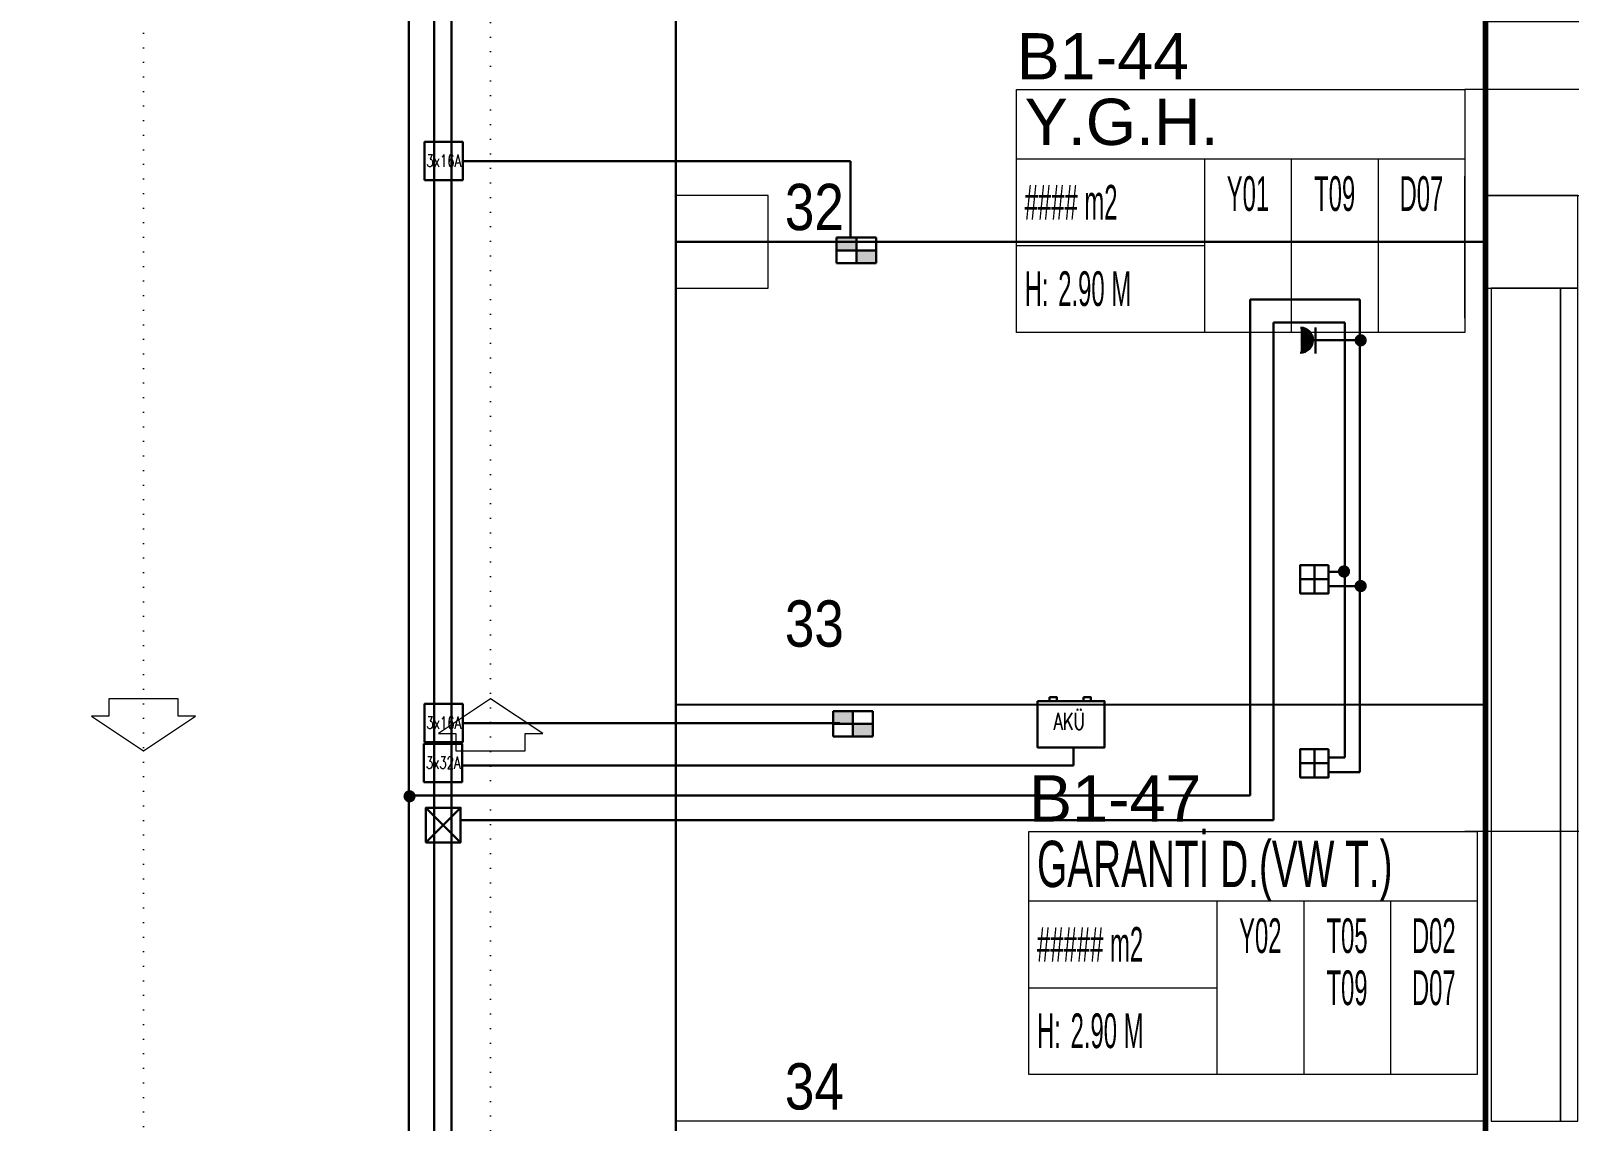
# Model space of a CAD drawing. Header units: metres. Extents: x -13194 to 152406, y -4219 to 19791.
# Drawn here: x 58558 to 59888, y 1680 to 2622 of the extents above; entities that cross this region are included whole.
import ezdxf
from ezdxf.enums import TextEntityAlignment as Align

# ---------------------------------------------------------------- set-up
doc = ezdxf.new("R2010")
doc.units = ezdxf.units.M
doc.header["$LTSCALE"] = 100
doc.header["$MEASUREMENT"] = 0
doc.linetypes.add('DOT2', pattern=[0.125, 0, -0.125])
doc.linetypes.add('HIDDEN', pattern=[0.375, 0.25, -0.125])
doc.layers.get('0').update_dxf_attribs({"color": 9, "lineweight": 9})
for name, color, linetype, lineweight in [('00', 9, 'Continuous', 9), ('01', 9, 'Continuous', 9), ('05', 9, 'Continuous', 9), ('06D', 9, 'Continuous', 9), ('20', 9, 'DOT2', 9), ('21', 9, 'Continuous', 9), ('21_mahal200', 9, 'Continuous', 9), ('30', 41, 'Continuous', 9), ('E-BUSBAR', 7, 'Continuous', 30), ('E-DUVARA MONTE PRİZ KUTUSU', 7, 'Continuous', 30), ('E-EKİPMAN PANOSU', 7, 'Continuous', 30), ('E-KABLO', 7, 'Continuous', 30), ('E-KOMBİNE ETANŞ PRİZ (2x1 FAZ+4x3 FAZ)', 7, 'Continuous', 30), ('E-LINYE', 7, 'Continuous', 30), ('E-UPS PRİZ', 7, 'Continuous', 30)]:
    doc.layers.add(name, color=color, linetype=linetype, lineweight=lineweight)
doc.styles.add('Arial', font='arial.ttf', dxfattribs={"height": 2.5})
doc.styles.add('E-YAZI', font='txttw.shx')
doc.styles.add('MuuM_TEXT-STANDART', font='ARIALN.TTF')
doc.dimstyles.new('MuuM_DIM200', dxfattribs={"dimscale": 20, "dimtxt": 2, "dimasz": 1, "dimexe": 1, "dimexo": 1, "dimgap": 1, "dimtad": 1, "dimdec": 1, "dimrnd": 0.5, "dimdsep": 46, "dimtxsty": 'MuuM_TEXT-STANDART', "dimblk": 'ARCHTICK', "dimcen": 0, "dimdle": 0.15, "dimclrd": 256, "dimclre": 256, "dimclrt": 256, "dimadec": 0, "dimazin": 0, "dimtfac": 5, "dimtdec": 1, "dimtix": 1, "dimtmove": 2, "dimatfit": 3, "dimldrblk": 'DOT', "dimfxl": 3, "dimfxlon": 1, "dimtolj": 1, "dimlwd": -1, "dimlwe": -1, "dimarcsym": 0})

# ---------------------------------------------------------------- blocks, each defined once
blk = doc.blocks.new('10_DUVARA MONTE PRİZ KUTUSU')
at = {"layer": 'E-DUVARA MONTE PRİZ KUTUSU', "color": 4}
for p, q in [((24.5, 0), (-24.5, 0)), ((0, 24.5), (0, -24.5))]:
    blk.add_line(p, q, dxfattribs=at)
blk.add_lwpolyline([(-24.5, -24.5), (24.5, -24.5), (24.5, 24.5), (-24.5, 24.5)], close=True, dxfattribs=at)
blk = doc.blocks.new('100_UPS PRİZ')
at = {"layer": 'E-UPS PRİZ', "color": 4}
for p, q in [((-1.22, 2.14), (1.28, 2.14)), ((0, 2.4), (0, 0))]:
    blk.add_line(p, q, dxfattribs=at)
at = {"layer": 'E-UPS PRİZ', "color": 4, "const_width": 1.2}
blk.add_lwpolyline([(-0.6, 3.58, 0.97398), (0.6, 3.58, 0.97398)], format="xyb", dxfattribs=at)
at = {"layer": 'E-UPS PRİZ', "color": 4}
blk.add_arc((0, 3.6), 1.2, 180.7551, 0.7551, dxfattribs=at)
blk = doc.blocks.new('E-3X16A BUSBAR CIKIS KUTUSU')
at = {"layer": 'E-BUSBAR', "color": 30}
blk.add_line((-83, 162), (82, 162), dxfattribs=at)
blk.add_line((-83, 162), (82, 162), dxfattribs=at)
at = {"layer": 'E-BUSBAR', "color": 6}
blk.add_lwpolyline([(-166, -168), (164, -168), (164, 162), (-166, 162)], close=True, dxfattribs=at)
at = {"layer": 'E-BUSBAR', "color": 6, "style": 'E-YAZI', "width": 0.7}
blk.add_text('3x16A', height=105, dxfattribs=at).set_placement((0, 0), align=Align.MIDDLE)
blk = doc.blocks.new('100_EKİPMAN PANOSU')
at = {"layer": 'E-EKİPMAN PANOSU', "color": 4}
for p, q in [((-3.07, 3.95), (3.07, 3.95)), ((-3.07, 0), (-3.07, 3.95)), ((0, 3.95), (0, 0)), ((3.07, 3.95), (3.07, 0)), ((-3.07, 1.97), (3.07, 1.97)), ((3.07, 0), (-3.07, 0))]:
    blk.add_line(p, q, dxfattribs=at)
for points in [[(0, 3.95), (3.07, 3.95), (0, 1.97), (3.07, 1.97)], [(-3.07, 1.97), (0, 1.97), (-3.07, 0), (0, 0)]]:
    blk.add_solid(points, dxfattribs=at)
blk = doc.blocks.new('E-3X32A BUSBAR CIKIS KUTUSU')
at = {"layer": 'E-BUSBAR', "color": 2}
blk.add_line((-83, 162), (82, 162), dxfattribs=at)
blk.add_line((-83, 162), (82, 162), dxfattribs=at)
blk.add_lwpolyline([(-166, -168), (164, -168), (164, 162), (-166, 162)], close=True, dxfattribs=at)
at = {"layer": 'E-BUSBAR', "color": 2, "style": 'E-YAZI', "width": 0.7}
blk.add_text('3x32A', height=105, dxfattribs=at).set_placement((0, 0), align=Align.MIDDLE)
blk = doc.blocks.new('E-AKU SARJ VE ENERJI UNITESI')
at = {"layer": 'E-KOMBİNE ETANŞ PRİZ (2x1 FAZ+4x3 FAZ)', "color": 2}
for points in [[(-186, 434), (-122, 434), (-122, 399), (-186, 399)], [(108, 434), (172, 434), (172, 399), (108, 399)], [(-290, 399), (290, 399), (290, 0), (-290, 0)]]:
    blk.add_lwpolyline(points, close=True, dxfattribs=at)
at = {"layer": 'E-KOMBİNE ETANŞ PRİZ (2x1 FAZ+4x3 FAZ)', "color": 2, "style": 'E-YAZI', "width": 0.7}
blk.add_text('AKÜ', height=147, dxfattribs=at).set_placement((-16, 243), align=Align.MIDDLE)
blk = doc.blocks.new('BUSBAR ÇIKIŞ')
at = {"layer": 'E-BUSBAR'}
for p, q in [((-15, 30), (15, 0)), ((-15, 0), (15, 30))]:
    blk.add_line(p, q, dxfattribs=at)
at = {"layer": 'E-BUSBAR', "color": 5}
blk.add_line((-7.5, 30), (7.5, 30), dxfattribs=at)
blk.add_line((-7.5, 30), (7.5, 30), dxfattribs=at)
blk.add_lwpolyline([(-15, 0), (15, 0), (15, 30), (-15, 30)], close=True, dxfattribs=at)
blk = doc.blocks.new('p-kolon_80x80')
blk.add_lwpolyline([(-40, -40), (40, -40), (40, 40), (-40, 40)], close=True)
blk = doc.blocks.new('1.bod.mimari.elk')
at = {"layer": '01'}
for p in [(3000, -6190), (3700, -6190)]:
    blk.add_blockref('p-kolon_80x80', p, dxfattribs=at)
blk = doc.blocks.new('p-b1 tavan lejant')
at = {"layer": '30'}
for points in [[(58960, -24185), (57640, -24185), (57640, -18610), (59725, -18610), (59725, -20120), (59660, -20120), (59660, -21000), (59725, -21000), (59725, -21720), (59660, -21720), (59660, -23320), (58960, -23320)], [(59660, -22520), (60090, -22520), (60090, -22370), (59660, -22370)]]:
    blk.add_lwpolyline(points, close=True, dxfattribs=at)
blk = doc.blocks.new('p-birim')
blk.add_lwpolyline([(0, 0), (1, 0), (1, 1), (0, 1)], close=True)
blk = doc.blocks.new('p-işyeri')
at = {"color": 0, "const_width": 2}
blk.add_lwpolyline([(200, 0), (200, 700), (-200, 700), (-200, 0)], close=True, dxfattribs=at)
blk = doc.blocks.new('0_arrow1')
at = {"linetype": 'ByBlock', "lineweight": -2}
blk.add_lwpolyline([(15, -22.5), (-15, -22.5), (-15, -15), (-22.5, -15), (0, 0), (22.5, -15), (15, -15)], close=True, dxfattribs=at)
blk.add_point((0, 0))
blk = doc.blocks.new('0_roomno2')
blk.add_lwpolyline([(19.375, -10.5), (0, -10.5), (0, 0), (19.375, 0)], close=True)
for points in [[(0, -3), (19.375, -3)], [(8.125, -3), (8.125, -10.5)], [(11.875, -3), (11.875, -10.5)], [(15.625, -3), (15.625, -10.5)], [(0, -6.75), (8.125, -6.75)]]:
    blk.add_lwpolyline(points)
at = {"style": 'MuuM_TEXT-STANDART', "width": 0.6}
blk.add_text('H:', height=1.5, dxfattribs=at).set_placement((0.35, -8.608), align=Align.MIDDLE_LEFT)
at = {"style": 'Arial'}
blk.add_attdef('ODANO', (0, 1.17), '', height=2, dxfattribs=at)
blk.add_attdef('MEKANADI', text='', height=2, dxfattribs=at).set_placement((0.35, -3), align=Align.BOTTOM_LEFT)
at = {"style": 'MuuM_TEXT-STANDART', "width": 0.6}
for tag, p in [('YER01', (10, -4.5)), ('TAVAN01', (13.75, -4.5)), ('DUVAR01', (17.5, -4.5)), ('YER02', (10, -6.75)), ('TAVAN02', (13.75, -6.75)), ('DUVAR02', (17.5, -6.75)), ('YER03', (10, -9)), ('TAVAN03', (13.75, -9)), ('DUVAR03', (17.5, -9))]:
    blk.add_attdef(tag, text='', height=1.5, dxfattribs=at).set_placement(p, align=Align.MIDDLE_CENTER)
for tag, p in [('M2', (0.35, -4.875)), ('TEMIZTAVANYUKSEKLIGI', (1.8, -8.608))]:
    blk.add_attdef(tag, text='', height=1.5, dxfattribs=at).set_placement(p, align=Align.MIDDLE_LEFT)
blk = doc.blocks.new('_ArchTick')
at = {"color": 0, "linetype": 'ByBlock', "const_width": 0.15}
blk.add_lwpolyline([(-0.5, -0.5), (0.5, 0.5)], dxfattribs=at)
blk = doc.blocks.new('_Dot')
at = {"color": 0, "linetype": 'ByBlock', "lineweight": -2}
blk.add_line((-0.5, 0), (-1, 0), dxfattribs=at)
at = {"color": 0, "linetype": 'ByBlock', "const_width": 0.5}
blk.add_lwpolyline([(-0.25, 0, 1), (0.25, 0, 1)], format="xyb", close=True, dxfattribs=at)
blk = doc.blocks.new('1.bod.mimari1.elk')
at = {"layer": '00'}
blk.add_lwpolyline([(3740, -6230), (3740, -6230), (3740, -6230), (3725, -6230), (3725, -6950), (3740, -6950), (3740, -6690), (3740, -6690), (3740, -6675), (3740, -6675), (3740, -6230), (3740, -6230)], close=True, dxfattribs=at)
at = {"layer": '06D', "linetype": 'DOT2'}
for points in [[(2500, -1650), (2500, -7740, 0.4142136), (3100, -8340), (12425, -8340)], [(2800, -1678.64), (2800, -7740, 0.4142136), (3100, -8040), (11395.6, -8040)]]:
    blk.add_lwpolyline(points, format="xyb", dxfattribs=at)
at = {"layer": '20', "ltscale": 2, "const_width": 5}
blk.add_lwpolyline([(4440, -7830), (3660, -7830), (3660, -4550), (4440, -4550)], close=True, dxfattribs=at)
at = {"layer": '21_mahal200'}
blk.add_lwpolyline([(3642.2, -6256.06), (3642.2, -6133.11)], dxfattribs=at)
blk.add_blockref('p-b1 tavan lejant', (-56000, 16370))
at = {"layer": '05', "xscale": 60.00000000000003, "yscale": 720}
blk.add_blockref('p-birim', (3665, -6950), dxfattribs=at)
at = {"layer": '06D', "color": 89, "linetype": 'HIDDEN', "true_color": 0x2e4d23, "rotation": 90}
for p in [(3660, -5990), (3660, -6390), (3660, -6790)]:
    blk.add_blockref('p-işyeri', p, dxfattribs=at)
at = {"layer": '06D', "xscale": -2, "yscale": 2, "zscale": 2, "rotation": 180}
blk.add_blockref('0_arrow1', (2500, -6630), dxfattribs=at)
at = {"layer": '06D', "xscale": -2, "yscale": 2, "zscale": 2}
blk.add_blockref('0_arrow1', (2800, -6585), dxfattribs=at)
at = {"layer": '21_mahal200'}
ref = blk.add_blockref('0_roomno2', (3254.7, -6058.3), dxfattribs=dict(at, xscale=20, yscale=20, zscale=20))
ref.add_attrib('ODANO', 'B1-44', (3254.7, -6049.65), dxfattribs={"layer": '0', "height": 40, "style": 'Arial'})
ref.add_attrib('MEKANADI', 'Y.G.H.', dxfattribs={"layer": '0', "height": 40, "style": 'Arial'}).set_placement((3261.7, -6118.3), align=Align.BOTTOM_LEFT)
ref.add_attrib('M2', '#### m2', dxfattribs={"layer": '0', "height": 30, "style": 'MuuM_TEXT-STANDART', "width": 0.6}).set_placement((3261.7, -6155.8), align=Align.MIDDLE_LEFT)
ref.add_attrib('TEMIZTAVANYUKSEKLIGI', '2.90 M', dxfattribs={"layer": '0', "height": 30, "style": 'MuuM_TEXT-STANDART', "width": 0.6}).set_placement((3290.7, -6230.46), align=Align.MIDDLE_LEFT)
ref.add_attrib('YER01', 'Y01', dxfattribs={"layer": '0', "height": 30, "style": 'MuuM_TEXT-STANDART', "width": 0.6}).set_placement((3454.7, -6148.3), align=Align.MIDDLE_CENTER)
ref.add_attrib('TAVAN01', 'T09', dxfattribs={"layer": '0', "height": 30, "style": 'MuuM_TEXT-STANDART', "width": 0.6}).set_placement((3529.7, -6148.3), align=Align.MIDDLE_CENTER)
ref.add_attrib('DUVAR01', 'D07', dxfattribs={"layer": '0', "height": 30, "style": 'MuuM_TEXT-STANDART', "width": 0.6}).set_placement((3604.7, -6148.3), align=Align.MIDDLE_CENTER)
ref = blk.add_blockref('0_roomno2', (3265.38, -6699.65), dxfattribs=dict(at, xscale=20, yscale=20, zscale=20))
ref.add_attrib('ODANO', 'B1-47', (3265.38, -6691), dxfattribs={"layer": '0', "height": 40, "style": 'Arial'})
ref.add_attrib('MEKANADI', 'GARANTİ D.(VW T.)', dxfattribs={"layer": '0', "height": 40, "style": 'Arial', "width": 0.6}).set_placement((3272.38, -6759.65), align=Align.BOTTOM_LEFT)
ref.add_attrib('M2', '##### m2', dxfattribs={"layer": '0', "height": 30, "style": 'MuuM_TEXT-STANDART', "width": 0.6}).set_placement((3272.38, -6797.15), align=Align.MIDDLE_LEFT)
ref.add_attrib('TEMIZTAVANYUKSEKLIGI', '2.90 M', dxfattribs={"layer": '0', "height": 30, "style": 'MuuM_TEXT-STANDART', "width": 0.6}).set_placement((3301.38, -6871.81), align=Align.MIDDLE_LEFT)
ref.add_attrib('YER01', 'Y02', dxfattribs={"layer": '0', "height": 30, "style": 'MuuM_TEXT-STANDART', "width": 0.6}).set_placement((3465.38, -6789.65), align=Align.MIDDLE_CENTER)
ref.add_attrib('TAVAN01', 'T05', dxfattribs={"layer": '0', "height": 30, "style": 'MuuM_TEXT-STANDART', "width": 0.6}).set_placement((3540.38, -6789.65), align=Align.MIDDLE_CENTER)
ref.add_attrib('DUVAR01', 'D02', dxfattribs={"layer": '0', "height": 30, "style": 'MuuM_TEXT-STANDART', "width": 0.6}).set_placement((3615.38, -6789.65), align=Align.MIDDLE_CENTER)
ref.add_attrib('TAVAN02', 'T09', dxfattribs={"layer": '0', "height": 30, "style": 'MuuM_TEXT-STANDART', "width": 0.6}).set_placement((3540.38, -6834.65), align=Align.MIDDLE_CENTER)
ref.add_attrib('DUVAR02', 'D07', dxfattribs={"layer": '0', "height": 30, "style": 'MuuM_TEXT-STANDART', "width": 0.6}).set_placement((3615.38, -6834.65), align=Align.MIDDLE_CENTER)
at = {"layer": '21', "style": 'MuuM_TEXT-STANDART'}
for s, p in [('32', (3054.38, -6191.88)), ('33', (3054.38, -6551.88)), ('34', (3054.38, -6951.88))]:
    blk.add_text(s, height=40, dxfattribs=at).set_placement(p, align=Align.BOTTOM_LEFT)
at = {"layer": '21_mahal200'}
for points in [[(4255.02, -6058.3), (3642.2, -6058.3)], [(3838.2, -6699.65), (3642.2, -6699.65)]]:
    blk.add_leader(points, dimstyle='MuuM_DIM200', override={"dimasz": 1, "dimfxl": 10}, dxfattribs=at)

msp = doc.modelspace()

# ---------------------------------------------------------------- linework, layer by layer
at = {"layer": 'E-BUSBAR', "color": 3}
for p, q in [((58906.4, 894.8), (58906.4, 3071.7)), ((58921.4, 894.8), (58921.4, 3071.7))]:
    msp.add_line(p, q, dxfattribs=at)
at = {"layer": 'E-KABLO', "color": 6}
for p, q in [((58931.2, 2509.8), (59266.2, 2509.8)), ((59266.2, 2509.8), (59266.2, 2444.3)), ((58931.2, 2024.1), (59257.2, 2024.1))]:
    msp.add_line(p, q, dxfattribs=at)
at = {"layer": 'E-KABLO', "color": 5}
for p, q in [((59631.9, 2370.3), (59631.9, 1940.1)), ((59693.6, 2370.3), (59631.9, 2370.3)), ((59693.6, 2370.3), (59693.6, 1994.4)), ((59679.6, 2154.8), (59693.6, 2154.8)), ((59680, 1994.4), (59693.6, 1994.4)), ((59631.9, 1940.1), (58928.9, 1940.1))]:
    msp.add_line(p, q, dxfattribs=at)
at = {"layer": 'E-KABLO', "color": 4, "const_width": 5.25}
for points in [[(59710, 2354.9, -1), (59704.7, 2354.9, -1)], [(59710, 2142.5, -1), (59704.7, 2142.5, -1)], [(58882.5, 1960.8, 1), (58887.7, 1960.8, 1)]]:
    msp.add_lwpolyline(points, format="xyb", close=True, dxfattribs=at)
at = {"layer": 'E-KABLO', "color": 5, "const_width": 5.25}
msp.add_lwpolyline([(59695.6, 2155.1, -1), (59690.3, 2155.1, -1)], format="xyb", close=True, dxfattribs=at)
at = {"layer": 'E-KOMBİNE ETANŞ PRİZ (2x1 FAZ+4x3 FAZ)', "color": 2}
for p in [(59459.2, 2002.3), (58930.2, 1987.3)]:
    msp.add_line(p, (59459.2, 1987.3), dxfattribs=at)
at = {"layer": 'E-LINYE', "color": 4}
for p, q in [((58884.5, 3122.7), (58884.5, 986.3)), ((59611.9, 2390.3), (59611.9, 1961.6)), ((59706.5, 2390.3), (59611.9, 2390.3)), ((59706.5, 2390.3), (59706.5, 1981.8)), ((59679.5, 2354.9), (59707.3, 2354.9)), ((59680.4, 2142.5), (59706.5, 2142.5)), ((59680.4, 1981.8), (59706.5, 1981.8)), ((59611.9, 1961.6), (58884.5, 1961.6))]:
    msp.add_line(p, q, dxfattribs=at)

# ---------------------------------------------------------------- block references
at = {"layer": '06D'}
for name in ['1.bod.mimari.elk', '1.bod.mimari1.elk']:
    msp.add_blockref(name, (56155.2, 8630), dxfattribs=at)
at = {"layer": 'E-BUSBAR', "color": 4, "xscale": 0.1, "yscale": 0.1, "zscale": 0.1}
for name, p in [('E-3X16A BUSBAR CIKIS KUTUSU', (58914.7, 2510.1)), ('E-3X16A BUSBAR CIKIS KUTUSU', (58914.7, 2024.4)), ('E-3X32A BUSBAR CIKIS KUTUSU', (58914.2, 1989.9))]:
    msp.add_blockref(name, p, dxfattribs=at)
at = {"layer": 'E-DUVARA MONTE PRİZ KUTUSU', "color": 3, "xscale": 0.5, "yscale": 0.5, "zscale": 0.5, "rotation": 180}
for p in [(59667.4, 2148.4), (59667.4, 1989.4)]:
    msp.add_blockref('10_DUVARA MONTE PRİZ KUTUSU', p, dxfattribs=at)
at = {"layer": 'E-EKİPMAN PANOSU', "xscale": -5.600000000000001, "yscale": 5.600000000000001, "zscale": 5.600000000000001}
for p in [(59271.4, 2421.6), (59268.4, 2012.4)]:
    msp.add_blockref('100_EKİPMAN PANOSU', p, dxfattribs=at)
at = {"layer": 'E-KABLO', "color": 6}
msp.add_blockref('BUSBAR ÇIKIŞ', (58914.3, 1920.9), dxfattribs=at)
at = {"layer": 'E-KOMBİNE ETANŞ PRİZ (2x1 FAZ+4x3 FAZ)', "color": 4, "xscale": 0.1, "yscale": 0.1, "zscale": 0.1}
msp.add_blockref('E-AKU SARJ VE ENERJI UNITESI', (59457, 2003), dxfattribs=at)
at = {"layer": 'E-UPS PRİZ', "xscale": -9, "yscale": 9, "zscale": 9, "rotation": 90}
msp.add_blockref('100_UPS PRİZ', (59687.7, 2355), dxfattribs=at)

doc.saveas('drawing.dxf')
